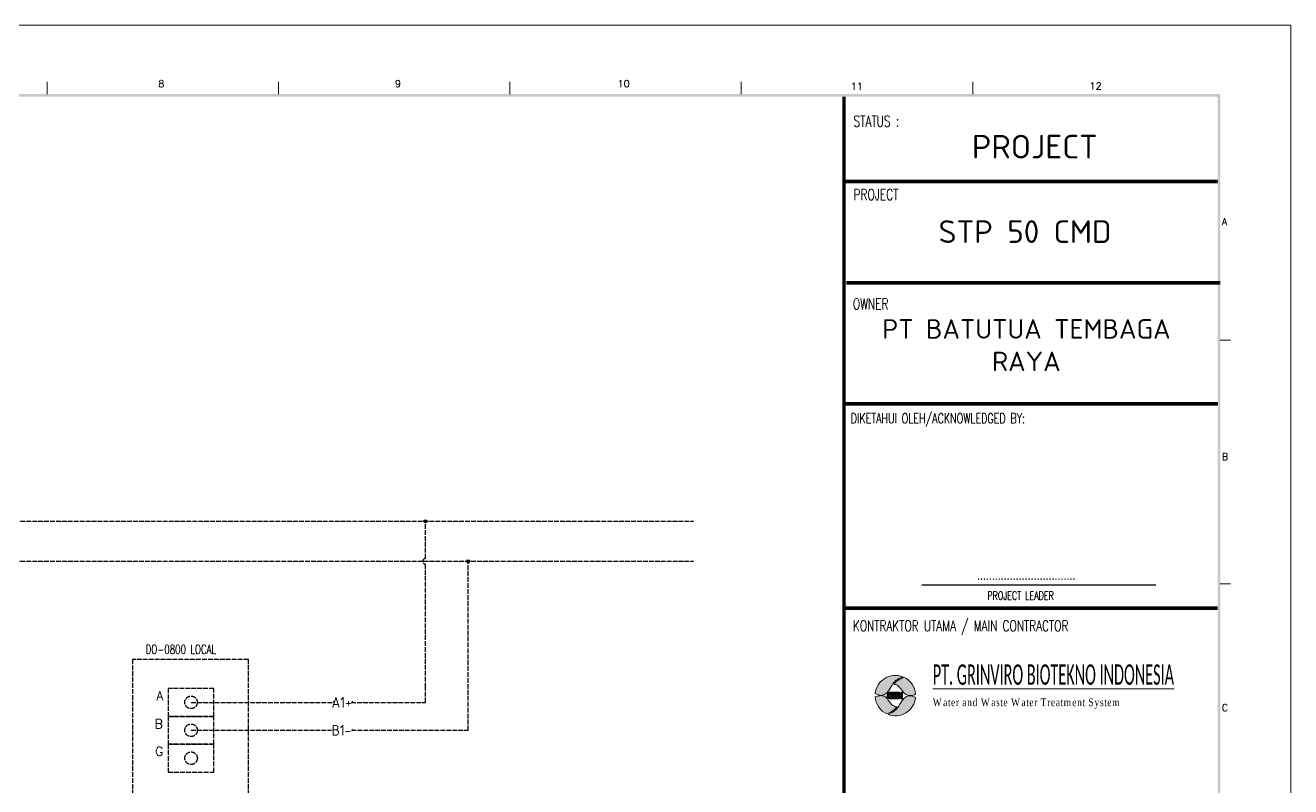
# Model space of a CAD drawing. Header units: millimetres. Extents: x 67033 to 212947, y 35102 to 335921.
# Drawn here: x 79822 to 83023, y 160521 to 162445 of the extents above; entities that cross this region are included whole.
import ezdxf
from ezdxf.enums import TextEntityAlignment as Align

# ---------------------------------------------------------------- set-up
doc = ezdxf.new("R2010")
doc.units = ezdxf.units.MM
doc.linetypes.add('ACAD_ISO02W100', pattern=[15, 12, -3])
for name, color, linetype in [('BORDER', 7, 'Continuous'), ('MISC', 2, 'Continuous'), ('RED_2.5mm^2', 1, 'Continuous'), ('S-Kop', 7, 'Continuous'), ('SYMS', 7, 'Continuous'), ('WIRES', 7, 'Continuous')]:
    doc.layers.add(name, color=color, linetype=linetype)
doc.layers.add('G-0.9', color=250, linetype='Continuous', lineweight=9)
doc.styles.add('3', font='ROMANS.SHX', dxfattribs={"width": 0.75})
doc.styles.add('ISOCPEUR', font='isocpeur.ttf')
doc.styles.add('ROMANS', font='romans.shx', dxfattribs={"height": 0.3})
doc.styles.get("Standard").update_dxf_attribs({"font": 'arial.ttf'})
doc.styles.add('WD', font='romans.shx')
doc.styles.add('WD_IEC', font='isocp2.shx', dxfattribs={"width": 0.9, "height": 4})

# ---------------------------------------------------------------- blocks, each defined once
blk = doc.blocks.new('WDDOT')
for radius in [0.7200000000000062, 0.448829991598277, 0.223075768047574]:
    blk.add_circle((0, 0), radius)
blk = doc.blocks.new('HT0_LGENERIC')
at = {"style": 'WD_IEC'}
blk.add_attdef('COLOR', text='', height=2.5, dxfattribs=at).set_placement((0, 0), align=Align.MIDDLE_CENTER)
for tag, p in [('X4_TINY_DOT_DONT_REMOVE', (-2.5, 0)), ('X1_TINY_DOT_DONT_REMOVE', (2.5, 0))]:
    blk.add_attdef(tag, p, '', height=0.002, dxfattribs=at)
at = {"style": 'WD_IEC', "flags": 1}
for tag, p in [('X4TERM01', (-2.5, 0)), ('X1TERM01', (2.5, 0))]:
    blk.add_attdef(tag, p, '', height=0.2, dxfattribs=at)

msp = doc.modelspace()

# ---------------------------------------------------------------- hatches: boundary and pattern name
at = {"layer": 'G-0.9', "true_color": 0x105689}
h = msp.add_hatch(color=146, dxfattribs=at)
edge = h.paths.add_edge_path(flags=0)
edge.add_arc((82023.18362280473, 160750.8005580646), 51.18441733908399, 3.799054058211098, 64.9709100956754)
edge.add_spline(control_points=[(82044.83864179034, 160797.1784054815), (82043.62242002231, 160796.652222048), (82041.81164194032, 160795.8325228765), (82039.42175637148, 160794.6813491301), (82037.6468326651, 160793.7836350163), (82035.86840795631, 160792.8724392776), (82034.09072668118, 160791.9436286193), (82032.34262709614, 160790.9681965828), (82030.65345892531, 160789.9181775507), (82029.02593220593, 160788.7863157041), (82026.91033476817, 160787.1962266278), (82024.38761815791, 160785.0580728009), (82021.55874001133, 160782.2709718142), (82019.80179212414, 160780.256392746), (82018.9558345363, 160779.2107225659)], knot_values=[0, 0, 0, 0, 0.125, 0.1875, 0.25, 0.3125, 0.375, 0.4375, 0.5, 0.5625, 0.625, 0.75, 0.875, 1, 1, 1, 1], degree=3, periodic=0)
edge.add_spline(control_points=[(82018.9558345363, 160779.2107225659), (82019.51927721887, 160779.2061592395), (82020.63897109307, 160779.1515860301), (82022.286624605, 160778.9253720974), (82023.9333293329, 160778.5788474009), (82025.53185397827, 160778.0813765879), (82026.78993849445, 160777.4793018278), (82027.76453279023, 160776.9203556827), (82028.47470454387, 160776.4779200683), (82029.16280259714, 160776.0058780993), (82029.83052340747, 160775.4971074531), (82030.47979499128, 160774.9642501396), (82031.32595200124, 160774.2376378582), (82032.1349900113, 160773.4765205787), (82032.91298510472, 160772.6799791826), (82033.48690442774, 160772.073330754), (82034.04867207239, 160771.4541925), (82034.77802278932, 160770.607946273), (82035.4903182976, 160769.7447114445), (82036.1904339478, 160768.8699617817), (82036.87629651169, 160767.9806546859), (82037.7255808693, 160766.8625500242), (82038.73140497203, 160765.5111215192), (82039.73420954768, 160764.1590726238), (82040.74565177779, 160762.8241421272), (82041.76872592935, 160761.5009438817), (82042.63933224465, 160760.4154226319), (82043.34565409462, 160759.5552523546), (82043.88616084115, 160758.9181559401), (82044.43198856195, 160758.2812780472), (82044.98216397887, 160757.645205989), (82045.45140097116, 160757.1256465147), (82045.83591706802, 160756.7201419944), (82046.13037632883, 160756.4234233978), (82046.42902368636, 160756.1306623305), (82046.83029280558, 160755.7415373114), (82047.34121786973, 160755.2644061044), (82047.97516658767, 160754.7173734681), (82048.85618583752, 160754.0440180422), (82050.04423011348, 160753.3050869078), (82051.5423617955, 160752.5497351894), (82053.1043656199, 160751.9331362651), (82055.25280297018, 160751.2903719046), (82057.45859786149, 160750.9088594705), (82059.6889382955, 160750.7962890622), (82061.92544600298, 160750.8371926105), (82064.70771161605, 160751.1494442178), (82067.43684641631, 160751.7501009764), (82069.56403382838, 160752.4074765283), (82071.66679107977, 160753.1499146233), (82073.22657598059, 160753.7541365492), (82074.25556557681, 160754.1919058542)], knot_values=[0, 0, 0, 0, 0.02500000000000002, 0.05000000000000004, 0.07499999999999996, 0.09999999999999998, 0.125, 0.1375, 0.15, 0.1625000000000001, 0.175, 0.1875, 0.2, 0.225, 0.2375, 0.25, 0.2625, 0.275, 0.3, 0.3125, 0.325, 0.35, 0.375, 0.4, 0.425, 0.45, 0.475, 0.4875, 0.5, 0.5125, 0.5249999999999999, 0.5374999999999999, 0.5437499999999998, 0.5499999999999998, 0.5562499999999999, 0.5624999999999999, 0.5749999999999998, 0.5874999999999999, 0.5999999999999999, 0.6249999999999999, 0.6499999999999999, 0.6749999999999998, 0.6999999999999998, 0.7499999999999999, 0.7749999999999999, 0.7999999999999999, 0.8499999999999999, 0.8999999999999999, 0.9249999999999999, 0.95, 1, 1, 1, 1], degree=3, periodic=0)
edge = h.paths.add_edge_path(flags=0)
edge.add_arc((82023.18362280473, 160750.8005580646), 51.18441733908391, 183.7990540582112, 244.97091009567498, ccw=False)
edge.add_spline(control_points=[(81972.11168003269, 160747.4092102741), (81973.14066963043, 160747.8469795792), (81974.70036709719, 160748.4513005346), (81976.80335750557, 160749.1934745513), (81978.39804859055, 160749.6872984486), (81980.02412239382, 160750.0889341646), (81982.21477705918, 160750.515492799), (81984.44199290089, 160750.7637043171), (81986.67827156674, 160750.8048680263), (81988.90866894186, 160750.6922300975), (81991.11443728521, 160750.3107663087), (81993.26288406503, 160749.6679478537), (81994.82487051775, 160749.0515004156), (81996.32306461169, 160748.2955833228), (81997.7484854629, 160747.410975975), (81998.82155837944, 160746.5284650739), (81999.5369613094, 160745.8595015538), (81999.9382203221, 160745.4704683473), (82000.23686971045, 160745.1776888385), (82000.53132842941, 160744.8809751539), (82000.91584470432, 160744.475469025), (82001.38508160913, 160743.9559103388), (82001.93525705523, 160743.3198380274), (82002.48108476681, 160742.6829602028), (82003.02159151642, 160742.0458637707), (82003.72791336484, 160741.1856934987), (82004.59851968015, 160740.100172245), (82005.62159383325, 160738.7769740011), (82006.63303606182, 160737.4420435045), (82007.63584063746, 160736.0899946091), (82008.64166474174, 160734.7385661041), (82009.49094909935, 160733.6204614425), (82010.17681166322, 160732.7311543466), (82010.87692731344, 160731.8564046846), (82011.58922282168, 160730.9931698561), (82012.31857353711, 160730.1469236291), (82012.88034118329, 160729.5277853728), (82013.4542605063, 160728.9211369442), (82014.2322555982, 160728.1245955496), (82015.0412936098, 160727.3634782709), (82015.88745061822, 160726.6368659888), (82016.53672220357, 160726.1040086753), (82017.20444301232, 160725.5952380291), (82017.89254106717, 160725.1231960593), (82018.60271282081, 160724.6807604457), (82019.57730711659, 160724.1218143005), (82020.8353916312, 160723.5197395404), (82022.4339162766, 160723.0222687274), (82024.0806210045, 160722.6757440294), (82025.72827451643, 160722.4495300983), (82026.84796839216, 160722.3949568888), (82027.41141107472, 160722.3903935624)], knot_values=[0, 0, 0, 0, 0.05000000000000004, 0.07499999999999996, 0.09999999999999998, 0.125, 0.1499999999999999, 0.2, 0.225, 0.25, 0.3, 0.325, 0.35, 0.375, 0.4, 0.425, 0.4375, 0.44375, 0.45, 0.4562499999999999, 0.4624999999999999, 0.475, 0.4875, 0.5, 0.5125, 0.5249999999999999, 0.5499999999999998, 0.5749999999999997, 0.5999999999999998, 0.6249999999999998, 0.6499999999999998, 0.6749999999999998, 0.6874999999999998, 0.6999999999999997, 0.7249999999999996, 0.7374999999999996, 0.7499999999999996, 0.7624999999999995, 0.7749999999999995, 0.7999999999999995, 0.8124999999999996, 0.8249999999999995, 0.8374999999999995, 0.8499999999999994, 0.8624999999999994, 0.8749999999999993, 0.8999999999999994, 0.9249999999999994, 0.9499999999999994, 0.9749999999999994, 0.9999999999999994, 0.9999999999999994, 0.9999999999999994, 0.9999999999999994], degree=3, periodic=0)
edge.add_spline(control_points=[(82027.41141107472, 160722.3903935624), (82026.56545348688, 160721.3447233832), (82024.8085055997, 160719.3301443141), (82021.97962745311, 160716.5430433274), (82019.45691084285, 160714.4048895006), (82017.34131340508, 160712.8148004242), (82015.71378668571, 160711.6829385768), (82014.02461851334, 160710.6329195456), (82012.27651892982, 160709.657487509), (82010.49883765473, 160708.7286768508), (82008.72041294593, 160707.8174811121), (82006.94548923956, 160706.9197669989), (82004.55560367071, 160705.7685932519), (82002.74482558719, 160704.9488940803), (82001.52860382068, 160704.4227106468)], knot_values=[0, 0, 0, 0, 0.125, 0.25, 0.375, 0.4375, 0.5, 0.5625, 0.625, 0.6875, 0.75, 0.8125, 0.875, 1, 1, 1, 1], degree=3, periodic=0)
at = {"layer": 'G-0.9', "true_color": 0x139b48}
h = msp.add_hatch(color=114, dxfattribs=at)
edge = h.paths.add_edge_path(flags=0)
edge.add_spline(control_points=[(82074.13100880582, 160745.8803509431), (82073.5165628903, 160746.177250082), (82072.27951434752, 160746.7532711844), (82070.71089671875, 160747.4214895255), (82069.44606575665, 160747.9382365453), (82068.49285565551, 160748.3178982152), (82067.53110708749, 160748.6764238446), (82066.55824519444, 160748.9974316728), (82065.57052134475, 160749.2913698896), (82064.57122568147, 160749.5652872518), (82063.56370585965, 160749.8000834243), (82062.55383972697, 160749.9774193638), (82061.5373268548, 160750.1020599624), (82060.16876237362, 160750.2128817768), (82058.46376033574, 160750.2115006193), (82056.76475925323, 160749.975358398), (82055.41426776031, 160749.6740766998), (82054.42071397521, 160749.401023849), (82053.44042188053, 160749.0747959872), (82052.46841251726, 160748.6914871828), (82051.51467198628, 160748.2617505655), (82050.27943282072, 160747.6437517727), (82048.7982926722, 160746.7619907178), (82047.11172865986, 160745.5640276157), (82045.5346091604, 160744.2436307934), (82044.04870456405, 160742.8151436986), (82042.65398483991, 160741.2971367505), (82041.34168426317, 160739.7021968369), (82040.31678039703, 160738.33105708), (82039.53435697501, 160737.2046941404), (82038.7653509839, 160736.0719359026), (82038.02978821265, 160734.9195271085), (82037.31883306903, 160733.7513517974), (82036.78842128011, 160732.8738077979), (82036.26503835256, 160731.9920411287), (82035.75203116938, 160731.1038962506), (82035.24248280504, 160730.2138409103), (82034.55719520005, 160729.0313400429), (82033.87552209134, 160727.8471530225), (82033.19028254591, 160726.6659222025), (82032.66483276956, 160725.7877644676), (82032.13191410025, 160724.9147731201), (82031.41704063915, 160723.753914935), (82030.48976238353, 160722.3260512247), (82029.31499563318, 160720.6511982712), (82027.66330754533, 160718.4800465457), (82025.38635766313, 160715.9082896043), (82022.3795989377, 160713.0807670512), (82019.12701756998, 160710.5471170119), (82016.24197564907, 160708.7220129813), (82013.85262568913, 160707.4098400781), (82012.027089061, 160706.4842889901), (82010.17506321201, 160705.6058552691), (82007.6768409688, 160704.4855520756), (82005.79154580405, 160703.6659130173), (82004.5238437041, 160703.1386527078)], knot_values=[-1, -1, -1, -1, -0.9772727272727273, -0.9545454545454546, -0.9431818181818182, -0.9318181818181819, -0.9204545454545454, -0.9090909090909091, -0.8977272727272727, -0.8863636363636364, -0.875, -0.8636363636363636, -0.8522727272727273, -0.8409090909090909, -0.8181818181818182, -0.7954545454545454, -0.7840909090909091, -0.7727272727272727, -0.7613636363636364, -0.75, -0.7386363636363636, -0.7272727272727273, -0.7045454545454546, -0.6818181818181818, -0.6590909090909091, -0.6363636363636364, -0.6136363636363636, -0.5909090909090909, -0.5681818181818181, -0.5568181818181818, -0.5454545454545454, -0.5227272727272727, -0.5113636363636364, -0.5, -0.4886363636363636, -0.4772727272727273, -0.4659090909090909, -0.4545454545454545, -0.4318181818181818, -0.4204545454545454, -0.4090909090909091, -0.3977272727272727, -0.3863636363636364, -0.3636363636363636, -0.3409090909090909, -0.3181818181818182, -0.2727272727272727, -0.2272727272727273, -0.1818181818181818, -0.1363636363636364, -0.1136363636363636, -0.09090909090909091, -0.06818181818181818, -0.04545454545454546, 0, 0, 0, 0], degree=3, periodic=0)
edge.add_arc((82023.18362280473, 160750.8005580646), 51.18441733908411, 248.6195076609033, 354.4838079919351)
edge = h.paths.add_edge_path(flags=0)
edge.add_arc((82023.18362280473, 160750.8005580646), 51.18441733908363, 68.61950766090604, 174.4838079919366)
edge.add_spline(control_points=[(81972.23623680523, 160755.7207651852), (81972.8506827207, 160755.4238660463), (81974.08773126351, 160754.8478449439), (81975.65634889071, 160754.1796266029), (81976.92117985281, 160753.662879583), (81977.87438995551, 160753.2832179138), (81978.83613852352, 160752.9246922837), (81979.80900041659, 160752.6036844555), (81980.79672426627, 160752.3097462387), (81981.79601992955, 160752.0358288766), (81982.80353975139, 160751.801032704), (81983.81340588407, 160751.6236967646), (81984.82991875621, 160751.499056166), (81986.19848323587, 160751.3882343523), (81987.90348527528, 160751.3896155075), (81989.60248635628, 160751.6257577304), (81990.95297784917, 160751.9270394293), (81991.94653163583, 160752.2000922786), (81992.92682372894, 160752.5263201412), (81993.89883309529, 160752.9096289425), (81994.85257361397, 160753.3393655744), (81996.08781285015, 160753.9573642966), (81997.56895245837, 160754.8391258887), (81999.25551869953, 160756.0370867635), (82000.83262993756, 160757.3574918487), (82002.31856534923, 160758.7859481206), (82003.71317007052, 160760.3040700991), (82005.02589984328, 160761.8985807131), (82006.25418269965, 160763.5455505914), (82007.22156872842, 160764.9607927565), (82007.97090833123, 160766.104347559), (82008.51486586544, 160766.9739108054), (82009.04850149727, 160767.8496895637), (82009.57879883135, 160768.727329439), (82010.10222029837, 160769.6090653314), (82010.61518777856, 160770.4972374421), (82011.12485641691, 160771.3872146221), (82011.63838072751, 160772.2743756827), (82012.15218448637, 160773.161030932), (82012.66268573931, 160774.0494955286), (82013.17705621096, 160774.9351337197), (82013.70238792212, 160775.8133677669), (82014.23533803764, 160776.6863387901), (82014.9502012034, 160777.847203628), (82015.87748449694, 160779.2750640909), (82017.0522496693, 160780.9499180268), (82018.70393811176, 160783.1210697093), (82020.98088906231, 160785.6928245331), (82023.98764238143, 160788.5203564882), (82027.24024409417, 160791.0539714609), (82030.12522270058, 160792.8791845431), (82032.51470177929, 160794.1911350666), (82034.94822487132, 160795.4261086734), (82038.0610385611, 160796.8439602712), (82040.57569980541, 160797.9352031111), (82041.8434019054, 160798.4624634205)], knot_values=[-1, -1, -1, -1, -0.9772727272727273, -0.9545454545454546, -0.9431818181818182, -0.9318181818181819, -0.9204545454545455, -0.9090909090909092, -0.8977272727272728, -0.8863636363636365, -0.8750000000000001, -0.8636363636363638, -0.8522727272727274, -0.840909090909091, -0.8181818181818183, -0.7954545454545456, -0.7840909090909093, -0.7727272727272729, -0.7613636363636366, -0.7500000000000002, -0.7386363636363639, -0.7272727272727275, -0.7045454545454548, -0.6818181818181821, -0.6590909090909094, -0.6363636363636367, -0.613636363636364, -0.5909090909090913, -0.5681818181818186, -0.5454545454545459, -0.5340909090909094, -0.522727272727273, -0.5113636363636367, -0.5000000000000003, -0.488636363636364, -0.4772727272727276, -0.4659090909090913, -0.4545454545454549, -0.4431818181818186, -0.4318181818181822, -0.4204545454545459, -0.4090909090909095, -0.3977272727272732, -0.3863636363636368, -0.363636363636364, -0.3409090909090913, -0.3181818181818186, -0.272727272727273, -0.2272727272727276, -0.1818181818181821, -0.1363636363636367, -0.113636363636364, -0.09090909090909127, -0.04545454545454575, -3.33066907387547e-16, -3.33066907387547e-16, -3.33066907387547e-16, -3.33066907387547e-16], degree=3, periodic=0)
at = {"layer": 'G-0.9', "true_color": 0xf26722}
h = msp.add_hatch(color=30, dxfattribs=at)
h.dxf.hatch_style = 1
edge = h.paths.add_edge_path()
edge.add_arc((82023.16818396901, 160750.810108121), 51.18441733908399, 3.799054058211098, 64.9709100956754)
edge.add_spline(control_points=[(82044.82320295306, 160797.1879555381), (82043.60698118503, 160796.6617721045), (82041.79620310305, 160795.842072933), (82039.40631753419, 160794.6908991859), (82037.63139382783, 160793.7931850728), (82035.85296911905, 160792.881989334), (82034.07528784392, 160791.9531786758), (82032.32718826039, 160790.9777466393), (82030.63802008804, 160789.927727608), (82029.01049336867, 160788.7958657606), (82026.8948959309, 160787.2057766842), (82024.37217932064, 160785.0676228574), (82021.54330117404, 160782.2805218707), (82019.78635328685, 160780.2659428024), (82018.94039569904, 160779.2202726224)], knot_values=[0, 0, 0, 0, 0.125, 0.1875, 0.25, 0.3125, 0.375, 0.4375, 0.5, 0.5625, 0.625, 0.75, 0.875, 1, 1, 1, 1], degree=3, periodic=0)
edge.add_spline(control_points=[(82018.94039569904, 160779.2202726224), (82019.50383838158, 160779.215709296), (82020.62353225735, 160779.1611360866), (82022.27118576772, 160778.9349221554), (82023.91789049715, 160778.5883974574), (82025.51641514101, 160778.0909266444), (82026.77449965717, 160777.4888518843), (82027.74909395294, 160776.9299057392), (82028.45926570661, 160776.4874701255), (82029.14736376143, 160776.0154281557), (82029.81508457017, 160775.5066575095), (82030.46435615554, 160774.973800196), (82031.31051316397, 160774.2471879147), (82032.11955117402, 160773.4860706352), (82032.89754626744, 160772.6895292406), (82033.47146559045, 160772.082880812), (82034.03323323511, 160771.4637425564), (82034.76258395206, 160770.6174963295), (82035.47487946034, 160769.7542615009), (82036.17499511053, 160768.879511839), (82036.86085767442, 160767.9902047424), (82037.71014203203, 160766.8721000807), (82038.71596613631, 160765.5206715757), (82039.71877071042, 160764.1686226803), (82040.73021294049, 160762.8336921837), (82041.75328709361, 160761.5104939398), (82042.62389340739, 160760.4249726884), (82043.33021525582, 160759.564802411), (82043.8707220054, 160758.9277059966), (82044.4165497262, 160758.2908281037), (82044.96672514161, 160757.6547560463), (82045.43596213388, 160757.1351965712), (82045.82047823227, 160756.7296920509), (82046.11493749157, 160756.4329734544), (82046.4135848491, 160756.1402123886), (82046.8148539683, 160755.7510873679), (82047.32577903244, 160755.273956161), (82047.9597277504, 160754.7269235247), (82048.84074700026, 160754.0535680995), (82050.02879127776, 160753.3146369643), (82051.52692295823, 160752.5592852474), (82053.08892678264, 160751.9426863216), (82055.2373641329, 160751.2999219619), (82057.44315902423, 160750.9184095271), (82059.67349945822, 160750.8058391186), (82061.9100071657, 160750.8467426669), (82064.69227277876, 160751.1589942735), (82067.42140757902, 160751.7596510329), (82069.54859499114, 160752.4170265848), (82071.65135224248, 160753.1594646798), (82073.21113714331, 160753.7636866057), (82074.24012673955, 160754.2014559107)], knot_values=[0, 0, 0, 0, 0.02500000000000002, 0.05000000000000004, 0.07499999999999996, 0.09999999999999998, 0.125, 0.1375, 0.15, 0.1625000000000001, 0.175, 0.1875, 0.2, 0.225, 0.2375, 0.25, 0.2625, 0.275, 0.3, 0.3125, 0.325, 0.35, 0.375, 0.4, 0.425, 0.45, 0.475, 0.4875, 0.5, 0.5125, 0.5249999999999999, 0.5374999999999999, 0.5437499999999998, 0.5499999999999998, 0.5562499999999999, 0.5624999999999999, 0.5749999999999998, 0.5874999999999999, 0.5999999999999999, 0.6249999999999999, 0.6499999999999999, 0.6749999999999998, 0.6999999999999998, 0.7499999999999999, 0.7749999999999999, 0.7999999999999999, 0.8499999999999999, 0.8999999999999999, 0.9249999999999999, 0.95, 1, 1, 1, 1], degree=3, periodic=0)
at = {"layer": 'G-0.9', "true_color": 0x000000}
h = msp.add_hatch(color=18, dxfattribs=at)
edge = h.paths.add_edge_path(flags=0)
edge.add_spline(control_points=[(82008.59575337081, 160759.0668971461), (82008.33877132558, 160758.9555417375), (82007.95865063138, 160758.7835642426), (82007.46211234509, 160758.5447559337), (82007.09568416757, 160758.3601296465), (82006.731907987, 160758.1730535581), (82006.37136004098, 160757.982995162), (82006.07774439464, 160757.8182941231), (82005.84859352058, 160757.6812282639), (82005.62468327541, 160757.5393250816), (82005.35031955129, 160757.3568156868), (82005.02948724519, 160757.1300392556), (82004.72179628645, 160756.891088544), (82004.43213553834, 160756.6357921941), (82004.1596156079, 160756.3638804148), (82003.81497700835, 160755.9827138665), (82003.42797324173, 160755.4714027048), (82003.0430935413, 160754.7861224233), (82002.72816608213, 160754.0539572295), (82002.48452843363, 160753.2794499029), (82002.25086516778, 160752.2064020169), (82002.12628450592, 160750.8132910559), (82002.2294877441, 160749.1403515394), (82002.53774746793, 160747.80837624), (82002.92791841262, 160746.8214662917), (82003.29127573852, 160746.1252755779), (82003.66164436529, 160745.6015941703), (82003.99338234821, 160745.2087143666), (82004.25627831995, 160744.9268818216), (82004.53639632971, 160744.6603354144), (82004.83466792642, 160744.408918894), (82005.14629579005, 160744.1688555798), (82005.46589724516, 160743.9355497269), (82005.79615990551, 160743.7113022627), (82006.13973692553, 160743.4983318713), (82006.49116127488, 160743.2920134437), (82006.96391414845, 160743.0204699866), (82007.56363884459, 160742.6884846056), (82008.05896797411, 160742.4360736754), (82008.31000486463, 160742.3127261233)], knot_values=[0, 0, 0, 0, 0.0357142857142857, 0.0535714285714286, 0.0714285714285714, 0.0892857142857143, 0.1071428571428572, 0.125, 0.1339285714285714, 0.1428571428571429, 0.1607142857142858, 0.1785714285714286, 0.1964285714285714, 0.2142857142857143, 0.2321428571428572, 0.25, 0.2857142857142857, 0.3214285714285714, 0.3571428571428572, 0.3928571428571429, 0.4285714285714286, 0.5, 0.5714285714285714, 0.6428571428571428, 0.6785714285714285, 0.7142857142857142, 0.7499999999999999, 0.7678571428571428, 0.7857142857142857, 0.8035714285714286, 0.8214285714285714, 0.8392857142857142, 0.857142857142857, 0.8749999999999998, 0.8928571428571427, 0.9107142857142856, 0.9285714285714284, 0.9642857142857141, 0.9999999999999998, 0.9999999999999998, 0.9999999999999998, 0.9999999999999998], degree=3, periodic=0)
edge.add_line((82008.31000486463, 160742.3127261233), (82018.21100780605, 160742.3127261233))
edge.add_line((82018.21100780572, 160742.3127261233), (82018.21100780572, 160752.8528977947))
edge.add_line((82018.21100780572, 160752.8528977945), (82009.98223438312, 160752.8528977945))
edge.add_line((82009.98223438302, 160752.8528977945), (82009.98223438302, 160748.4882112536))
edge.add_line((82009.98223438302, 160748.4882112538), (82013.8534214278, 160748.4882112538))
edge.add_line((82013.85342142821, 160748.4882112538), (82013.85342142821, 160746.5567073012))
edge.add_line((82013.85342142821, 160746.5567073003), (82009.59576866913, 160746.5567073003))
edge.add_spline(control_points=[(82009.59576866902, 160746.5567073003), (82009.39530712021, 160746.6439255906), (82009.15092650772, 160746.7592205935), (82008.86714940502, 160746.9071701328), (82008.68019632841, 160747.0080622517), (82008.44763884571, 160747.1353243919), (82008.24694898438, 160747.2585804782), (82008.11928674114, 160747.3469523794), (82008.03592963151, 160747.4076504746), (82007.89199646907, 160747.5160496692), (82007.69474718148, 160747.6797934716), (82007.45518552186, 160747.9194559428), (82007.22443952244, 160748.2186588053), (82007.00915222174, 160748.5737564548), (82006.833523124, 160748.9590733885), (82006.55775417655, 160749.772742973), (82006.45460150615, 160750.8196747556), (82006.61173918615, 160751.8282386663), (82006.78049150192, 160752.3705123079), (82006.94641481273, 160752.7559764006), (82007.12046321876, 160753.0501726531), (82007.2796345791, 160753.2719039563), (82007.40782315518, 160753.4297722335), (82007.5466204577, 160753.5778247979), (82007.69614364763, 160753.7169620587), (82007.82726161207, 160753.8272245046), (82007.93513667875, 160753.912812593), (82008.01699890057, 160753.9761282074), (82008.1005235548, 160754.0379635673), (82008.21501222473, 160754.1176829727), (82008.36257964828, 160754.2134244258), (82008.54470120641, 160754.3238986337), (82008.72881523141, 160754.4326266677), (82008.91456154743, 160754.5399245336), (82009.16713091501, 160754.6786881466), (82009.3613108491, 160754.7785962422), (82009.4929618928, 160754.8432759088)], knot_values=[0, 0, 0, 0, 0.05769230769230771, 0.07211538461538458, 0.08653846153846156, 0.1153846153846154, 0.1442307692307693, 0.1514423076923077, 0.1586538461538463, 0.1730769230769231, 0.2019230769230769, 0.2307692307692307, 0.2692307692307692, 0.3076923076923077, 0.3461538461538461, 0.3846153846153846, 0.5384615384615384, 0.6153846153846154, 0.653846153846154, 0.6923076923076924, 0.7307692307692308, 0.7500000000000001, 0.7692307692307694, 0.7884615384615385, 0.8076923076923078, 0.8269230769230771, 0.8365384615384617, 0.8461538461538463, 0.8557692307692308, 0.8653846153846154, 0.8846153846153847, 0.903846153846154, 0.9230769230769232, 0.9423076923076925, 0.9615384615384618, 1, 1, 1, 1], degree=3, periodic=0)
edge.add_line((82009.4929618928, 160754.8432759088), (82018.21100780526, 160754.8432759088))
edge.add_line((82018.21100780572, 160754.8432759088), (82018.21100780572, 160759.0668971458))
edge.add_line((82018.21100780572, 160759.0668971461), (82008.59575337163, 160759.0668971461))
h.paths.add_polyline_path([(82041.45939143565, 160759.0668971461), (82037.1820967301, 160759.0668971461), (82037.1820967301, 160742.3127261233), (82041.45939143565, 160742.3127261233)], flags=0)
edge = h.paths.add_edge_path(flags=0)
edge.add_line((82023.52687034752, 160754.8432759088), (82023.52687034752, 160746.5567073006))
edge.add_line((82023.52687034752, 160746.5567073003), (82030.39392414666, 160746.5567073003))
edge.add_spline(control_points=[(82030.39392414744, 160746.5567073003), (82030.44719998013, 160746.6025783657), (82030.55109467509, 160746.6945171028), (82030.67706143718, 160746.8097292283), (82030.77056040041, 160746.9024372087), (82030.83649126372, 160746.972278488), (82030.88695945572, 160747.0308106274), (82030.92470093218, 160747.0778311761), (82030.95102318558, 160747.1132433857), (82030.97564102102, 160747.1487817169), (82030.998748505, 160747.1844318068), (82031.01993442564, 160747.2202240859), (82031.0449766479, 160747.2681843314), (82031.07129000899, 160747.3285038375), (82031.09351666222, 160747.4015790639), (82031.10457264856, 160747.475480877), (82031.10577519558, 160747.5501118081), (82031.09738917965, 160747.6129989373), (82031.08574630125, 160747.6636737437), (82031.07506793152, 160747.7018238593), (82031.06219440169, 160747.7401364096), (82031.04692999815, 160747.7786258756), (82031.02970548112, 160747.8172603823), (82031.01095334529, 160747.856007927), (82030.9904726796, 160747.894883377), (82030.9604842538, 160747.9469156842), (82030.9196624163, 160748.0122029423), (82030.8652340656, 160748.0909503506), (82030.78699557934, 160748.1963662564), (82030.67998051028, 160748.3288181607), (82030.5912046356, 160748.4350137948), (82030.54547010992, 160748.4882112538)], knot_values=[0, 0, 0, 0, 0.07692307692307687, 0.1538461538461539, 0.1923076923076923, 0.2307692307692307, 0.2692307692307692, 0.2884615384615384, 0.3076923076923077, 0.3269230769230769, 0.3461538461538461, 0.3653846153846154, 0.3846153846153846, 0.423076923076923, 0.4615384615384615, 0.5, 0.5384615384615384, 0.5769230769230769, 0.5961538461538461, 0.6153846153846154, 0.6346153846153846, 0.6538461538461539, 0.6730769230769231, 0.6923076923076923, 0.7115384615384615, 0.7307692307692306, 0.7692307692307692, 0.8076923076923076, 0.846153846153846, 0.9230769230769229, 0.9999999999999998, 0.9999999999999998, 0.9999999999999998, 0.9999999999999998], degree=3, periodic=0)
edge.add_line((82030.54547010992, 160748.4882112538), (82026.14039828547, 160748.4882112538))
edge.add_line((82026.1403982857, 160748.4882112538), (82026.1403982857, 160752.8528977948))
edge.add_line((82026.1403982857, 160752.8528977945), (82030.54547011016, 160752.8528977945))
edge.add_spline(control_points=[(82030.54547010992, 160752.8528977945), (82030.59703672775, 160752.9137279788), (82030.671485848, 160753.0049442473), (82030.75551067853, 160753.1113348995), (82030.80200612932, 160753.1721143694), (82030.83528679337, 160753.2176830612), (82030.86734283391, 160753.2632395075), (82030.89846812063, 160753.3087866447), (82030.92804839693, 160753.3543183313), (82030.95546424859, 160753.399828372), (82030.98102503043, 160753.4453198614), (82031.00504025843, 160753.490795894), (82031.02689003026, 160753.5362502714), (82031.04596187457, 160753.581676866), (82031.0625430205, 160753.6270785543), (82031.08181082086, 160753.6875857321), (82031.09859208122, 160753.763146665), (82031.10536224766, 160753.853686103), (82031.10027017686, 160753.9441069118), (82031.08433550429, 160754.0193406661), (82031.06563886975, 160754.0794681765), (82031.04938721951, 160754.1245415173), (82031.0305417383, 160754.1695889172), (82031.00882094553, 160754.2146075626), (82030.98485520772, 160754.2596037577), (82030.95928808015, 160754.3045839374), (82030.9317985036, 160754.3495448918), (82030.9020659821, 160754.3944834151), (82030.87073238399, 160754.4394059275), (82030.83843426035, 160754.4843187932), (82030.80486707628, 160754.5292189674), (82030.75791262578, 160754.5890638843), (82030.67298810996, 160754.6937649437), (82030.59767973659, 160754.7834835483), (82030.54547010992, 160754.8432759088)], knot_values=[0, 0, 0, 0, 0.09090909090909094, 0.1363636363636364, 0.1590909090909091, 0.1818181818181818, 0.2045454545454546, 0.2272727272727273, 0.25, 0.2727272727272727, 0.2954545454545454, 0.3181818181818181, 0.3409090909090908, 0.3636363636363636, 0.3863636363636365, 0.4090909090909092, 0.4545454545454546, 0.5, 0.5454545454545454, 0.5909090909090908, 0.6136363636363635, 0.6363636363636362, 0.659090909090909, 0.6818181818181817, 0.7045454545454544, 0.7272727272727271, 0.7499999999999998, 0.7727272727272725, 0.7954545454545452, 0.8181818181818179, 0.8409090909090906, 0.8636363636363633, 0.9090909090909087, 0.9999999999999997, 0.9999999999999997, 0.9999999999999997, 0.9999999999999997], degree=3, periodic=0)
edge.add_line((82030.54547010992, 160754.8432759088), (82023.52687034738, 160754.8432759088))
edge = h.paths.add_edge_path(flags=0)
edge.add_line((82019.33577034797, 160759.0668971461), (82031.67404611525, 160759.0668971461))
edge.add_spline(control_points=[(82031.67404611631, 160759.0668971461), (82031.82384219077, 160759.0049306483), (82032.0449422978, 160758.9082952678), (82032.33283360959, 160758.7723631473), (82032.54473932688, 160758.6662989476), (82032.75486568251, 160758.5584101841), (82032.96281921698, 160758.4482926146), (82033.13153634116, 160758.3518356205), (82033.26261878706, 160758.2706754693), (82033.35838951194, 160758.2072106636), (82033.45230211846, 160758.1417976253), (82033.57601071142, 160758.0529633612), (82033.78692050764, 160757.891605555), (82034.06588641845, 160757.6395022889), (82034.30640873844, 160757.3467068589), (82034.48008158474, 160757.0947066915), (82034.64132663846, 160756.8344171124), (82034.78209075936, 160756.5557794171), (82034.904446244, 160756.2634416038), (82035.01668672542, 160755.9685827159), (82035.13617756224, 160755.5866862703), (82035.28397848051, 160754.9625057328), (82035.37629217327, 160754.3330499481), (82035.39672900987, 160753.7076448446), (82035.37497243145, 160753.2431999395), (82035.30764790646, 160752.7883744149), (82035.21945372933, 160752.4158820558), (82035.12523622716, 160752.1252434729), (82035.04236244714, 160751.9102813307), (82034.9516617135, 160751.697445911), (82034.85718487015, 160751.4856734378), (82034.75955092761, 160751.2748241693), (82034.62117281134, 160750.9959119776), (82034.50928696134, 160750.7889473032), (82034.43097070084, 160750.6519881977)], knot_values=[0, 0, 0, 0, 0.04545454545454541, 0.06818181818181812, 0.09090909090909094, 0.1136363636363636, 0.1363636363636364, 0.1590909090909091, 0.1704545454545454, 0.1818181818181818, 0.1931818181818181, 0.2045454545454546, 0.2272727272727273, 0.2727272727272727, 0.3181818181818181, 0.3409090909090908, 0.3636363636363636, 0.4090909090909092, 0.4318181818181819, 0.4545454545454546, 0.5, 0.5454545454545454, 0.6363636363636362, 0.6818181818181817, 0.7272727272727271, 0.7727272727272725, 0.8181818181818179, 0.8409090909090906, 0.8636363636363633, 0.886363636363636, 0.9090909090909087, 0.9318181818181814, 0.9545454545454541, 0.9999999999999996, 0.9999999999999996, 0.9999999999999996, 0.9999999999999996], degree=3, periodic=0)
edge.add_spline(control_points=[(82034.43097070084, 160750.6519881977), (82034.50145708199, 160750.5271724362), (82034.6029675606, 160750.3388150365), (82034.73018564458, 160750.0854844406), (82034.82091666856, 160749.8942325595), (82034.90943685843, 160749.7023676858), (82034.99524020334, 160749.5097631514), (82035.07495808763, 160749.3155257313), (82035.14504522386, 160749.1188012715), (82035.20552560578, 160748.91934589), (82035.27647329072, 160748.650543494), (82035.34395242328, 160748.3100364192), (82035.38528031466, 160747.8918755336), (82035.39771448672, 160747.3273471858), (82035.33497533243, 160746.6127383716), (82035.18733856178, 160745.8971874668), (82035.04172798677, 160745.408794561), (82034.94542501925, 160745.1341457774), (82034.86525827243, 160744.9344777143), (82034.7777874127, 160744.7394221132), (82034.65213050431, 160744.4834228325), (82034.47487711145, 160744.1805867581), (82034.22566228652, 160743.8506685521), (82033.94489557769, 160743.5499307711), (82033.6794348373, 160743.3337644993), (82033.45187645606, 160743.1759622712), (82033.27698906667, 160743.0621104816), (82033.09622528325, 160742.9544058731), (82032.90835653737, 160742.854073224), (82032.71630214925, 160742.7580928998), (82032.52244070327, 160742.6639895432), (82032.32716584006, 160742.5713551066), (82032.0624944332, 160742.4523157887), (82031.85982856946, 160742.3673614622), (82031.7227924388, 160742.3127261233)], knot_values=[0, 0, 0, 0, 0.04166666666666674, 0.0625, 0.08333333333333337, 0.1041666666666667, 0.125, 0.1458333333333333, 0.1666666666666666, 0.1875, 0.2083333333333333, 0.25, 0.2916666666666667, 0.3333333333333334, 0.4166666666666667, 0.5, 0.5416666666666666, 0.5625, 0.5833333333333333, 0.6041666666666665, 0.6249999999999999, 0.6666666666666665, 0.7083333333333333, 0.7499999999999999, 0.7916666666666665, 0.8124999999999998, 0.8333333333333331, 0.8541666666666665, 0.8749999999999998, 0.8958333333333331, 0.9166666666666665, 0.9374999999999999, 0.9583333333333333, 0.9999999999999999, 0.9999999999999999, 0.9999999999999999, 0.9999999999999999], degree=3, periodic=0)
edge.add_line((82031.7227924388, 160742.3127261233), (82019.33577034829, 160742.3127261233))
edge.add_line((82019.33577034797, 160742.3127261233), (82019.33577034797, 160759.0668971463))

# ---------------------------------------------------------------- linework, layer by layer
at = {"layer": 'BORDER', "linetype": 'Continuous', "lineweight": 9}
for p, q in [((79876.78520498077, 162302.3157348317), (79876.78520498077, 162271.0299395624)), ((80462.2765164493, 162302.3157348317), (80462.2765164493, 162271.0299395624)), ((81047.76782791787, 162302.3157348317), (81047.76782791787, 162271.0299395624)), ((81633.2591393864, 162302.3157348317), (81633.2591393864, 162271.0299395624)), ((82218.75045085495, 162302.3157348317), (82218.75045085495, 162271.0299395624)), ((82871.2827521863, 161649.7834335004), (82844.46635624116, 161649.7834335004)), ((82871.2827521863, 161033.0063267626), (82844.46635624116, 161033.0063267626))]:
    msp.add_line(p, q, dxfattribs=at)
msp.add_lwpolyline([(75505.7126659255, 157135.6901160712), (83023.24232920866, 157135.6901160712), (83023.24232920866, 162445.3365132058), (75505.7126659255, 162445.3365132058)], close=True, dxfattribs=at)
at = {"layer": 'BORDER', "lineweight": 9}
for points in [[(82838.65613711969, 162265.219720441), (82844.91329617357, 162271.4768794948), (75779.68684449821, 162265.219720441), (75773.45203193458, 162271.4768794948)], [(82838.65613711969, 157320.4808753023), (82844.91329617357, 157314.0260319724), (82838.65613711969, 162265.219720441), (82844.91329617357, 162271.4768794948)]]:
    msp.add_trace(points, dxfattribs=at)
at = {"layer": 'G-0.9', "flags": 128}
for points in [[(82008.31000486463, 160742.3127261234), (82018.21100780572, 160742.3127261234), (82018.21100780572, 160752.8528977946), (82009.98223438302, 160752.8528977946), (82009.98223438302, 160748.4882112538), (82013.85342142821, 160748.4882112538), (82013.85342142821, 160746.5567073004), (82009.59576866902, 160746.5567073004)], [(82009.4929618928, 160754.8432759088), (82018.21100780572, 160754.8432759088), (82018.21100780572, 160759.0668971462), (82008.59575337081, 160759.0668971462)], [(82031.67404611631, 160759.0668971462), (82019.33577034797, 160759.0668971462), (82019.33577034797, 160742.3127261234), (82031.7227924388, 160742.3127261234)], [(82030.54547010992, 160754.8432759088), (82023.52687034752, 160754.8432759088), (82023.52687034752, 160746.5567073004), (82030.39392414744, 160746.5567073004)], [(82030.54547010992, 160748.4882112538), (82026.1403982857, 160748.4882112538), (82026.1403982857, 160752.8528977946), (82030.54547010992, 160752.8528977946)]]:
    msp.add_lwpolyline(points, dxfattribs=at)
msp.add_lwpolyline([(82037.1820967301, 160759.0668971462), (82037.1820967301, 160742.3127261234), (82041.45939143565, 160742.3127261234), (82041.45939143565, 160759.0668971462)], close=True, dxfattribs=at)
at = {"layer": 'G-0.9'}
for radius, start, end in [(51.18441733908391, 68.619507654104, 174.4838079957773), (51.18441733908393, 3.799054052058324, 64.97091009834543), (51.18441733908393, 183.7990540520583, 244.9709100983455), (51.18441733908391, 248.6195076541039, 354.4838079957772)]:
    msp.add_arc((82023.18362280473, 160750.8005580646), radius, start, end, dxfattribs=at)
for points, knots in [([(81972.23623680523, 160755.7207651853), (81974.7061599361, 160754.587913972), (81979.43937429023, 160752.4169850268), (81987.9986754769, 160750.6427103097), (81997.91649372944, 160754.0106331465), (82008.5994717995, 160765.0234553201), (82015.08703449348, 160780.4885841192), (82028.14721117973, 160792.624498208), (82037.24212389774, 160796.5011807925), (82041.8434019054, 160798.4624634206)], [0, 0, 0, 0, 1.770579628440341, 3.393033898530347, 5.562151319994037, 8.247127808721837, 13.14955448463515, 16.31562534401973, 19.55753822054462, 19.55753822054462, 19.55753822054462, 19.55753822054462]), ([(82044.83864179034, 160797.1784054816), (82042.18494443767, 160795.9580645502), (82035.89345192694, 160793.0648311435), (82026.55656417857, 160787.7384690021), (82021.41405238, 160781.968754943), (82018.9558345363, 160779.210722566)], [0, 0, 0, 0, 1.905415346747451, 4.517435408228715, 6.909466394063813, 6.909466394063813, 6.909466394063813, 6.909466394063813]), ([(82018.9558345363, 160779.210722566), (82020.18519905469, 160779.1364769856), (82022.51639211646, 160778.9956881625), (82026.29748633275, 160777.9284707424), (82033.030856322, 160773.6066490753), (82038.38493899578, 160765.7474497484), (82044.23619991765, 160758.3564117105), (82048.13836861425, 160754.2811103256), (82052.49044382994, 160751.9881396545), (82057.40115304908, 160750.7181144039), (82063.00516833605, 160750.7979761614), (82068.75789718663, 160751.9705763189), (82072.42947736953, 160753.4540749862), (82074.3680401439, 160754.2373495297)], [0, 0, 0, 0, 0.800651378750998, 1.518242076401352, 2.532326855912974, 5.936559102587797, 7.573771972494917, 8.704539925424049, 9.568759586122226, 10.74236988771987, 11.97059895665076, 13.18579429171778, 14.54511845457573, 14.54511845457573, 14.54511845457573, 14.54511845457573]), ([(82027.41141107472, 160722.3903935624), (82026.18204655634, 160722.4646391429), (82023.85085349456, 160722.6054279659), (82020.06975927828, 160723.672645386), (82013.336389289, 160727.9944670531), (82007.98230661525, 160735.8536663808), (82002.13104569336, 160743.2447044179), (81998.22887699676, 160747.3200058037), (81993.87680178111, 160749.6129764739), (81988.96609256194, 160750.8830017245), (81983.36207727497, 160750.803139967), (81977.60934842439, 160749.6305398095), (81973.93776824149, 160748.1470411422), (81971.99920546559, 160747.3637665988)], [0, 0, 0, 0, 0.800651378750998, 1.518242076401352, 2.532326855912974, 5.936559102587797, 7.573771972494917, 8.704539925424049, 9.568759586122226, 10.74236988771987, 11.97059895665076, 13.18579429171778, 14.54511845457573, 14.54511845457573, 14.54511845457573, 14.54511845457573]), ([(82008.59575337081, 160759.0668971462), (82006.79513019002, 160758.2411653843), (82003.22669822753, 160756.604749923), (82001.67852387474, 160750.7881248865), (82003.11869281872, 160744.9968240477), (82006.53148833317, 160743.2322841253), (82008.31000486463, 160742.3127261234)], [0, 0, 0, 0, 1.229803970130789, 2.437196099825928, 3.580462608725656, 4.824631080712818, 4.824631080712818, 4.824631080712818, 4.824631080712818]), ([(82074.13100880582, 160745.8803509432), (82071.66108567339, 160747.0132021556), (82066.9278713208, 160749.1841311016), (82058.36857013259, 160750.9584058187), (82048.45075188158, 160747.5904829819), (82037.76777381153, 160736.5776608076), (82031.28021111754, 160721.11253201), (82018.22003443129, 160708.9766179205), (82009.12512171328, 160705.099935336), (82004.5238437041, 160703.1386527079)], [0, 0, 0, 0, 1.770579628440341, 3.393033898530347, 5.562151319994037, 8.247127808721837, 13.14955448463515, 16.31562534401973, 19.55753822054462, 19.55753822054462, 19.55753822054462, 19.55753822054462]), ([(82009.4929618928, 160754.8432759088), (82008.66252642564, 160754.4097753237), (82006.9745626515, 160753.528631257), (82006.22846244274, 160750.5569583293), (82007.14502216976, 160747.7032554058), (82008.82960197201, 160746.9151478719), (82009.59576866902, 160746.5567073004)], [0, 0, 0, 0, 0.584991124888716, 1.189067503807599, 1.826501733034906, 2.358267749880889, 2.358267749880889, 2.358267749880889, 2.358267749880889]), ([(82030.54547010992, 160748.4882112538), (82030.8357342314, 160748.1451376298), (82031.42021779322, 160747.454315451), (82030.73756191849, 160746.8572568225), (82030.39392414744, 160746.5567073004)], [0, 0, 0, 0, 0.2497945427812709, 0.5029929392253231, 0.5029929392253231, 0.5029929392253231, 0.5029929392253231]), ([(82030.54547010992, 160754.8432759088), (82030.82135230723, 160754.5202164899), (82031.38312729227, 160753.8623751987), (82030.82798662693, 160753.1933640935), (82030.54547010992, 160752.8528977946)], [0, 0, 0, 0, 0.2433244871389816, 0.4954781850332973, 0.4954781850332973, 0.4954781850332973, 0.4954781850332973]), ([(82031.67404611631, 160759.0668971462), (82032.56653667666, 160758.6700786447), (82034.29811355202, 160757.900186197), (82035.39380232619, 160755.1930647521), (82035.48964204662, 160752.6466480035), (82034.74151717569, 160751.2370938355), (82034.43097070084, 160750.6519881977)], [0, 0, 0, 0, 0.6123220312861944, 1.18800435202252, 1.787757487754109, 2.213398299354252, 2.213398299354252, 2.213398299354252, 2.213398299354252]), ([(82031.7227924388, 160742.3127261234), (82032.59719568619, 160742.6850285206), (82034.31787742101, 160743.4176583876), (82035.39128781832, 160746.1144308479), (82035.49007033235, 160748.6567289781), (82034.74164280844, 160750.0667067294), (82034.43097070084, 160750.6519881977)], [0, 0, 0, 0, 0.5948142337211458, 1.170496554457471, 1.770249690189061, 2.195890501789204, 2.195890501789204, 2.195890501789204, 2.195890501789204]), ([(82001.52860382068, 160704.4227106468), (82004.18230117181, 160705.6430515774), (82010.47379368257, 160708.536284985), (82019.81068143247, 160713.8626471264), (82024.95319323102, 160719.6323611854), (82027.41141107472, 160722.3903935624)], [0, 0, 0, 0, 1.905415346747451, 4.517435408228715, 6.909466394063813, 6.909466394063813, 6.909466394063813, 6.909466394063813])]:
    msp.add_open_spline(points, degree=3, knots=knots, dxfattribs=at)
at = {"layer": 'RED_2.5mm^2', "linetype": 'ACAD_ISO02W100'}
for p, q in [((78054.63760973142, 161191.479169738), (81512.07874225745, 161191.479169738)), ((80834.16266653576, 161097.1734422341), (80834.16266653576, 161191.479169738)), ((78054.7967879067, 161090.3073536553), (81512.07874225744, 161090.3073536553)), ((80834.16266653576, 160771.4843191601), (80834.16266653576, 161083.4412650764)), ((80942.4487079899, 160663.0806878867), (80942.4487079899, 161090.3073536553)), ((80834.16266653576, 160733.6900002167), (80834.16266653576, 160771.4843191601)), ((80241.22298480716, 160733.6900002167), (80597.94415967034, 160733.6900002167)), ((80646.15094956136, 160733.6900002167), (80834.16266653576, 160733.6900002167)), ((80241.22298480716, 160663.0806878867), (80596.32566981469, 160663.0806878867)), ((80647.23564418558, 160663.0806878867), (80942.4487079899, 160663.0806878867))]:
    msp.add_line(p, q, dxfattribs=at)
msp.add_arc((80834.16266653576, 161090.3073536553), 6.866088578870663, 90, 270, dxfattribs=at)
at = {"layer": 'S-Kop', "color": 7, "linetype": 'ByBlock'}
msp.add_line((81892.93768879226, 162050.7671371204), (82838.65613711969, 162050.7671371204), dxfattribs=at)
at = {"layer": 'S-Kop', "color": 7}
for p, q in [((81892.93768879226, 162050.7671371204), (82838.65613711969, 162050.7671371204)), ((81899.19484784614, 161794.4441486806), (82844.91329617357, 161794.4441486806)), ((81899.19484784614, 161794.4441486806), (82844.91329617357, 161794.4441486806)), ((82844.91329617357, 161794.4441486806), (81899.19484784592, 161794.4441486806)), ((82844.91329617357, 161794.4441486806), (81899.19484784592, 161794.4441486806)), ((81899.19484784614, 161794.4441486806), (82844.91329617357, 161794.4441486806)), ((81899.19484784614, 161794.4441486806), (82844.91329617357, 161794.4441486806)), ((82844.91329617357, 161794.4441486806), (81899.19484784614, 161794.4441486806)), ((81892.93768879226, 161488.1819093893), (82838.65613711969, 161488.1819093893)), ((81892.93768879226, 161488.1819093893), (82838.65613711969, 161488.1819093893)), ((82838.65613711969, 161488.1819093893), (81892.93768879205, 161488.1819093893)), ((82838.65613711969, 161488.1819093893), (81892.93768879205, 161488.1819093893)), ((81892.93768879226, 161488.1819093893), (82838.65613711969, 161488.1819093893)), ((81892.93768879226, 161488.1819093893), (82838.65613711969, 161488.1819093893)), ((82838.65613711969, 161488.1819093893), (81892.93768879226, 161488.1819093893)), ((82681.93172726176, 161030.2339977465), (82090.09103652473, 161030.2339977465))]:
    msp.add_line(p, q, dxfattribs=at)
for points, const_width in [([(81892.93768879205, 162265.219720441), (81892.93768879205, 157320.4808753023)], 8.873104763136828), ([(82838.65613711969, 162050.7671371204), (81892.93768879226, 162050.7671371204)], 9.457184482831126), ([(82844.91329617357, 161794.4441486806), (81899.19484784614, 161794.4441486806)], 9.457184482831126), ([(82844.91329617357, 161794.4441486806), (81899.19484784614, 161794.4441486806)], 9.457184482831126), ([(82838.65613711969, 161488.1819093893), (81892.93768879226, 161488.1819093893)], 9.457184482831126), ([(82838.65613711969, 161488.1819093893), (81892.93768879226, 161488.1819093893)], 9.457184482831126), ([(82838.65613711969, 160972.1004305722), (81892.93768879226, 160972.1004305722)], 9.457184482831126), ([(82838.65613711969, 160972.1004305722), (81892.93768879226, 160972.1004305722)], 9.457184482831126)]:
    msp.add_lwpolyline(points, dxfattribs=dict(at, const_width=const_width))
at = {"layer": 'WIRES', "linetype": 'ACAD_ISO02W100'}
for p, q in [((80093.20759252676, 160842.2140920923), (80093.20759252676, 158880.325264223)), ((80386.30877858025, 160842.2140920923), (80093.20759399081, 160842.2140920923)), ((80386.30879272326, 158880.3252674775), (80386.30879272326, 160842.2140920923))]:
    msp.add_line(p, q, dxfattribs=at)
for points in [[(80298.88713421211, 160768.9946563817), (80183.55884101373, 160768.9946563817), (80183.55884101373, 160698.3853440517), (80298.88713421211, 160698.3853440517)], [(80298.88713421211, 160698.3853440517), (80183.55884101373, 160698.3853440517), (80183.55884101373, 160627.7760317217), (80298.88713421211, 160627.7760317217)], [(80298.88713421211, 160627.7760317217), (80183.55884101373, 160627.7760317217), (80183.55884101373, 160557.1667193917), (80298.88713421211, 160557.1667193917)]]:
    msp.add_lwpolyline(points, close=True, dxfattribs=at)
for centre in [(80241.22298480716, 160733.6900002167), (80241.22298480716, 160663.0806878867), (80241.22298480716, 160592.4713755567)]:
    msp.add_circle(centre, 15.903683871258, dxfattribs=at)

# ---------------------------------------------------------------- block references
at = {"layer": 'SYMS', "linetype": 'ACAD_ISO02W100', "xscale": 5.406368959740677, "yscale": 5.406368959740677, "zscale": 5.406368959740677}
for p in [(80834.16266653576, 161191.479169738), (80942.4487079899, 161090.3073536553)]:
    msp.add_blockref('WDDOT', p, dxfattribs=at)
at = {"layer": 'SYMS', "linetype": 'ACAD_ISO02W100'}
ref = msp.add_blockref('HT0_LGENERIC', (80622.04755461584, 160733.6900002167), dxfattribs=dict(at, xscale=5.406368959740677, yscale=5.406368959740677, zscale=5.406368959740677))
ref.add_attrib('X4_TINY_DOT_DONT_REMOVE', '.', (80597.94415966995, 160733.6900002168), dxfattribs={"layer": 'MISC', "height": 27.03184479870338, "style": 'WD_IEC'})
ref.add_attrib('X1_TINY_DOT_DONT_REMOVE', '.', (80646.15094956096, 160733.6900002168), dxfattribs={"layer": 'MISC', "height": 27.03184479870338, "style": 'WD_IEC'})
ref.add_attrib('COLOR', 'A1+', dxfattribs={"layer": 'MISC', "height": 27.03184479870338, "style": 'WD_IEC'}).set_placement((80622.04755461584, 160733.6900002167), align=Align.MIDDLE_CENTER)
ref = msp.add_blockref('HT0_LGENERIC', (80621.78065700014, 160663.0806878867), dxfattribs=dict(at, xscale=5.406368959740677, yscale=5.406368959740677, zscale=5.406368959740677))
ref.add_attrib('X4_TINY_DOT_DONT_REMOVE', '.', (80596.3256698143, 160663.0806878868), dxfattribs={"layer": 'MISC', "height": 27.03184479870338, "style": 'WD_IEC'})
ref.add_attrib('X1_TINY_DOT_DONT_REMOVE', '.', (80647.23564418519, 160663.0806878868), dxfattribs={"layer": 'MISC', "height": 27.03184479870338, "style": 'WD_IEC'})
ref.add_attrib('COLOR', 'B1-', dxfattribs={"layer": 'MISC', "height": 27.03184479870338, "style": 'WD_IEC'}).set_placement((80621.78065700014, 160663.0806878867), align=Align.MIDDLE_CENTER)

# ---------------------------------------------------------------- texts
at = {"layer": 'BORDER', "linetype": 'Continuous', "lineweight": 9, "style": 'ROMANS'}
for s, p in [('8', (80158.35736240458, 162288.9075368592)), ('9', (80757.25687184566, 162288.9075368592)), ('10', (81320.40118669329, 162288.9075368592)), ('11', (81910.36189748599, 162281.931060928)), ('12', (82514.38661355602, 162283.002989499)), ('A', (82848.93575556536, 161940.2943895726)), ('B', (82848.93575556536, 161345.8642794557)), ('C', (82848.93575556536, 160711.2095754211))]:
    msp.add_text(s, height=17.87759729674944, dxfattribs=at).set_placement(p)
at = {"layer": 'BORDER', "color": 4, "lineweight": 9, "attachment_point": 5, "style": 'ISOCPEUR'}
for s, insert, char_height, width in [('{\\C256;PROJECT}', (82375.79624777022, 162138.6099435026), 59.59199193116875, 938.2340968066874), ('{\\C256;STP 50 CMD}', (82351.09847808658, 161923.8042086772), 57.208312253922, 951.9756073815448), ('{\\C256;PT BATUTUA TEMBAGA RAYA}', (82354.51522194962, 161636.7153686621), 49.23741319068122, 788.0862593819819)]:
    msp.add_mtext(s, dxfattribs=dict(at, insert=insert, char_height=char_height, width=width))
at = {"layer": 'G-0.9', "color": 0, "linetype": 'ByBlock', "lineweight": 9, "insert": (82117.71342760044, 160829.7341841871), "char_height": 21.2733964544854, "attachment_point": 1}
msp.add_mtext_dynamic_manual_height_columns('\\pxql;{\\fCalibri|b0|i0|c0|p34;\\H2.4242x;\\W0.51;\\LPT. GRINVIRO BIOTEKNO INDONESIA\\fBatang|b1|i0|c0|p18;\\H0.49499x;\\T0.95;\\P\\pq*;\\fBatang|b0|i0|c129|p18;\\H0.76917x;\\W0.8;\\T1.17;\\lWate\\fBatang|b0|i0|c0|p18;r and Waste Water Treatment System}', width=1321.664133367533, gutter_width=2.33800560183111, heights=[0], dxfattribs=at)
at = {"layer": 'S-Kop', "color": 7, "linetype": 'ByBlock', "style": '3', "width": 0.7}
for s, height, p in [('STATUS :', 27.69520733241539, (81917.60068437098, 162189.0785694758)), ('PROJECT', 27.69520733241539, (81917.60068437117, 162003.6647925161)), ('OWNER', 27.69520733241539, (81915.65492682677, 161727.1770393021)), ('DIKETAHUI OLEH/ACKNOWLEDGED BY:', 25.1774612112868, (81910.11252097874, 161439.2398392912)), ('.................................', 25.1774612112868, (82229.39770524729, 161043.9254272969)), ('PROJECT LEADER', 20.98121263696703, (82255.79757067552, 160993.2390127103)), ('KONTRAKTOR UTAMA / MAIN CONTRACTOR', 27.69520733241539, (81915.65492682677, 160913.3895551465))]:
    msp.add_text(s, height=height, dxfattribs=at).set_placement(p)
at = {"layer": 'WIRES', "linetype": 'ACAD_ISO02W100', "style": '3', "width": 0.7}
msp.add_text('DO-0800 LOCAL ', height=22.88264751435796, dxfattribs=at).set_placement((80126.15230139083, 160856.2694197857))
at = {"layer": 'WIRES', "linetype": 'ACAD_ISO02W100', "char_height": 22.88264751435796, "attachment_point": 3, "style": 'WD'}
for s, insert, width in [('{\\C7;A}', (80170.99295620694, 160762.0466357449), 62.76187161404781), ('{\\C7;B}', (80169.8045306454, 160690.8531301002), 155.9562763945949), ('{\\C7;G}', (80170.99295620694, 160621.4264352243), 62.76187161404781)]:
    msp.add_mtext(s, dxfattribs=dict(at, insert=insert, width=width))

doc.saveas('drawing.dxf')
